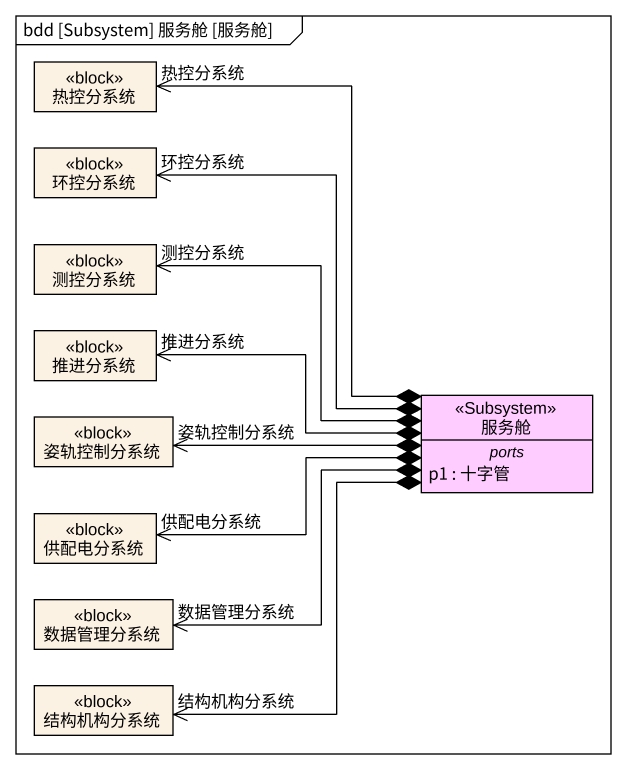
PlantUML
@startuml
mainframe bdd [Subsystem] 服务舱 [服务舱]
hide circle
hide empty members
class 热控分系统 <<block>>
class 环控分系统 <<block>>
class 测控分系统 <<block>>
class 推进分系统 <<block>>
class 姿轨控制分系统 <<block>>
class 服务舱 <<Subsystem>> #FFCCFF {
  -- ports --
  p1 : 十字管
}
class 供配电分系统 <<block>>
class 数据管理分系统 <<block>>
class 结构机构分系统 <<block>>
服务舱 *-up-> "热控分系统" 热控分系统
服务舱 *-up-> "环控分系统" 环控分系统
服务舱 *-left-> "测控分系统" 测控分系统
服务舱 *-left-> "推进分系统" 推进分系统
服务舱 *-left-> "姿轨控制分系统" 姿轨控制分系统
服务舱 *-left-> "供配电分系统" 供配电分系统
服务舱 *-left-> "数据管理分系统" 数据管理分系统
服务舱 *--> "结构机构分系统" 结构机构分系统
@enduml
